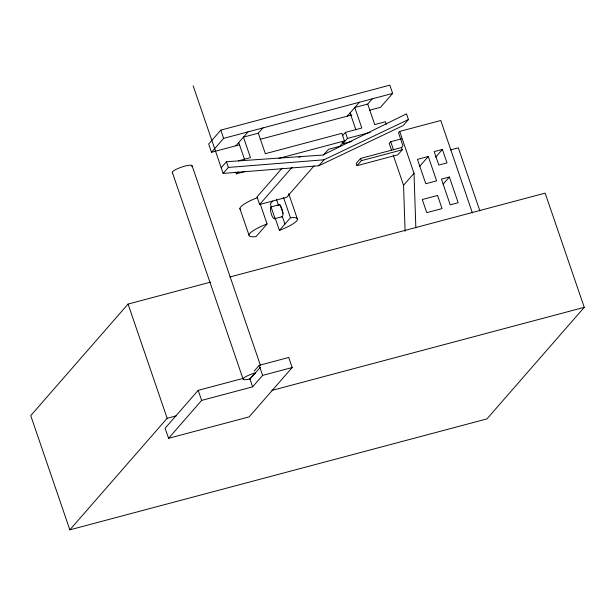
<?xml version="1.0" encoding="UTF-8"?>
<svg xmlns="http://www.w3.org/2000/svg" width="615" height="615" viewBox="0 0 615 615"><rect width="100%" height="100%" fill="white"/><g stroke="black" fill="none" stroke-linecap="round" stroke-linejoin="round"><path stroke-width="0.92" d="M369.438 110.262L380.531 107.31L392.654 93.411L389.833 85.162L220.808 130.119L208.685 144.018L211.506 152.266L239.404 144.848M211.506 152.266L223.629 138.367L392.654 93.411M235.906 145.778L248.03 131.879M221.2 167.726L226.42 161.737L322.737 155.065L406.5 113.844L408.452 119.541L403.232 125.529L318.778 165.781L223.153 173.422L193.164 85.831M223.153 173.422L228.373 167.441L323.997 159.792L408.452 119.541M238.42 160.846L250.466 157.64L243.44 137.137L258.323 133.178L262.913 127.92M235.745 172.131L236.321 173.814L238.082 171.8M210.545 282.131L128.058 304.071L30.75 415.632L69.849 529.838L486.942 418.9L584.25 307.339L545.151 193.133L230.01 276.958M282.024 168.249L257.016 196.915L259.615 204.503L286.636 197.323L314.142 165.781M259.615 204.503L292.125 167.234M272.768 201.051L270.316 203.865L271.522 207.409M347.26 116.158L359.383 102.259M342.478 135.754L345.415 132.386L361.82 128.028L354.801 107.517L367.732 104.081L372.313 98.823M323.521 155.026L328.525 149.291L339.764 146.309L344.462 140.92L341.863 133.332L265.342 153.689L258.323 133.178M267.064 223.96L256.009 236.637A25.569 5.143 -18.9 0 1 267.064 223.96L260.099 203.611M318.778 165.781L323.997 159.792M342.201 142.096L342.793 143.825L347.483 138.437L370.245 132.386M275.159 218.025L279.402 230.417L290.457 217.741L283.484 197.384M401.495 147.538L360.59 158.416L356.239 163.406L357.007 165.658L397.913 154.78L402.264 149.791L401.495 147.538L402.963 145.855L398.489 132.794L399.688 131.418L440.763 120.494L472.412 212.936M357.007 165.658L361.359 160.669L402.264 149.791M401.672 138.79L390.717 141.704L389.218 143.418L391.655 150.544M69.849 529.838L167.157 418.277L176.428 415.817M243.625 378.256L198.191 390.333L165.128 428.232L168.579 438.303L249.144 416.87L292.179 367.532L288.735 357.469L259.184 365.325L254.187 371.053M168.579 438.303L201.643 400.396L252.634 386.843L262.628 375.396L292.179 367.532M419.661 166.365L428.278 156.487L436.619 180.848L425.795 183.724L417.454 159.362L428.278 156.487M405.093 231.225L403.555 185.284L414.018 173.284L399.688 131.418M435.62 157.209L442.393 149.445L446.997 162.875L438.803 165.058L434.198 151.628L442.393 149.445M252.634 386.843L249.928 378.925L260.376 367.355M249.928 378.925L255.033 373.482M443.215 184.077L449.373 177.02L458.175 202.735L450.226 204.841L441.424 179.134L449.373 177.02M260.06 139.351L351.88 114.936M278.887 158.363L344.462 140.92M342.793 143.825L351.895 141.404M236.321 173.814L245.508 171.377M298.752 157.209L301.504 156.479M450.349 149.929L458.298 147.815L479.892 210.899M284.93 224.075L282.385 216.641L275.066 218.594A6.304 2.03 75.1 0 1 271.492 214.55A6.304 2.03 75.1 0 1 271.061 206.909L280.017 204.526M255.148 372.944L255.602 372.821L253.049 373.582A10.455 2.099 -18.9 0 0 243.44 378.356A10.455 2.099 -18.9 0 0 248.006 379.363L250.39 378.809M271.892 390.425L584.25 307.339M386.351 124.33L385.467 121.739L374.75 124.584L367.732 104.081M390.717 141.704L393.4 149.545M393.185 154.995L403.555 185.284M350.104 112.899L355.901 129.842M360.59 158.416L361.359 160.669M345.415 132.386L347.483 138.437M288.689 193.625L297.476 219.286M280.325 205.425L283.092 213.513M276.404 199.183L278.387 204.964M271.061 206.909L275.066 218.594M238.751 142.519L244.547 159.462M220.808 130.119L223.629 138.367M226.42 161.737L228.373 167.441M239.896 208.546L248.99 235.091M192.141 165.881L260.429 365.325M259.184 365.325L262.628 375.396M172.315 172.338L243.086 379.048M198.191 390.333L201.643 400.396M128.058 304.071L167.157 418.277M414.018 173.284L415.848 227.834M172.646 172.807A10.455 2.099 -18.9 0 1 182.278 166.88A10.455 2.099 -18.9 0 1 191.795 166.565M290.457 217.741A25.569 5.143 -18.9 0 1 279.402 230.417M278.042 205.625A6.304 2.03 75.1 0 1 282.208 209.776A6.304 2.03 75.1 0 1 281.332 216.764M240.696 209.684A25.569 5.143 -18.9 0 1 257.108 197.753M437.565 195.455L422.274 199.521L426.764 212.652L442.054 208.585L437.565 195.455"/></g></svg>
